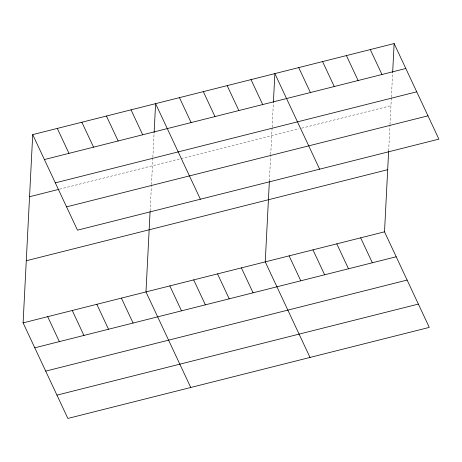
<?xml version="1.0" encoding="UTF-8"?>
<svg xmlns="http://www.w3.org/2000/svg" width="462" height="462" viewBox="0 0 462 462"><rect width="100%" height="100%" fill="white"/><g stroke="black" fill="none" stroke-linecap="round" stroke-linejoin="round"><path stroke-width="0.35" stroke-dasharray="2.31 1.73" d="M150.115 211.001L151.432 185.262M151.467 184.563L152.824 158.016M152.858 157.305L154.123 132.6M269.381 180.96L270.697 155.215M270.732 154.522L272.089 127.968M272.124 127.264L273.388 102.552M388.652 150.912L389.963 125.173M389.997 124.474L391.354 97.927M391.395 97.216L392.654 72.511M59.581 189.166L180.371 158.743M181.052 158.57L298.954 128.869M301.68 128.182L390.962 105.688"/><path stroke-width="0.69" d="M388.611 151.611L384.517 231.826L429.279 327.391L67.868 418.439L23.1 322.874L32.721 134.609L394.132 43.561L438.9 139.126L77.483 230.174L32.721 134.609M150.081 211.7L145.98 291.915L190.748 387.479M154.123 132.6L155.602 103.65L200.364 199.22M269.346 181.653L265.246 261.873L310.014 357.438M273.388 102.552L274.867 73.608L319.635 169.173M392.654 72.511L394.132 43.561M44.398 159.546L405.815 68.503M55.319 182.854L416.736 91.805M29.545 196.737L58.899 189.339M66.568 206.866L427.979 115.823M26.276 260.747L387.687 169.698M23.1 322.874L384.517 231.826M34.783 347.811L396.2 256.762M45.698 371.119L407.114 280.07M56.947 395.131L418.364 304.083M370.281 49.573L381.964 74.509M346.425 55.579L358.108 80.521M322.574 61.59L334.257 86.527M298.718 67.596L310.4 92.539M360.66 237.838L372.343 262.774M336.81 243.844L348.492 268.78M251.016 79.614L262.693 104.556M312.953 249.855L324.636 274.792M227.16 85.626L238.842 110.562M289.102 255.861L300.785 280.798M203.309 91.632L214.986 116.574M179.452 97.644L191.135 122.58M241.395 267.879L253.078 292.816M217.544 273.891L229.221 298.827M131.023 109.846L142.706 134.783M193.688 279.897L205.371 304.833M106.445 116.037L118.128 140.974M169.837 285.909L181.514 310.845M81.872 122.228L93.555 147.164M57.294 128.419L68.977 153.355M121.408 298.106L133.085 323.048M96.829 304.296L108.512 329.239M72.251 310.487L83.934 335.429M47.678 316.678L59.355 341.62"/></g></svg>
